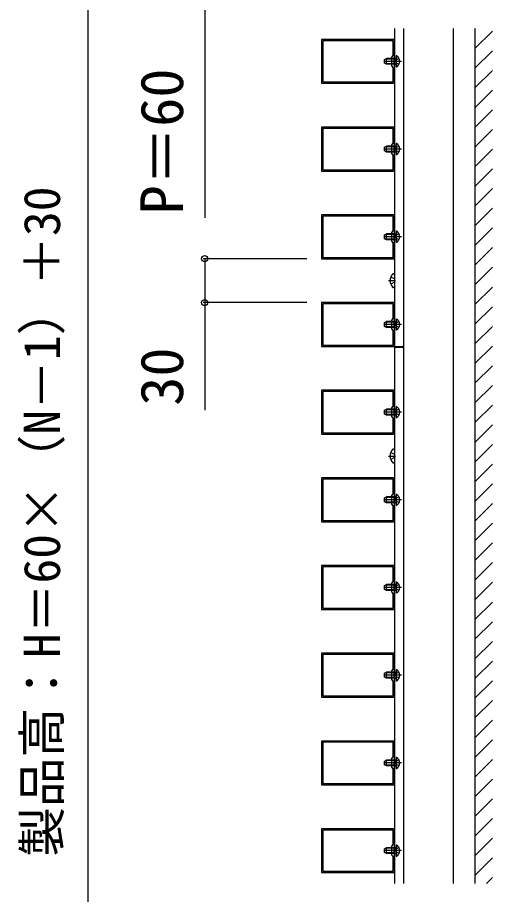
# Model space of a CAD drawing. Units: millimetres, scale not verified. Extents: x -1750 to 1750, y -2608 to 2592.
# Drawn here: x -243 to 82, y 696 to 1296 of the extents above; entities that cross this region are included whole.
import ezdxf
from ezdxf.enums import TextEntityAlignment as Align

# ---------------------------------------------------------------- set-up
doc = ezdxf.new("R2010")
doc.units = ezdxf.units.MM
doc.header["$LTSCALE"] = 14
for name, color, linetype in [('0-3_YKK_11', 7, 'Continuous'), ('0-4_YKK_12', 2, 'Continuous'), ('0-5_YKK_13', 4, 'Continuous'), ('0-6_YKK_D', 6, 'Continuous'), ('0-8_YSS_K', 3, 'Continuous')]:
    doc.layers.add(name, color=color, linetype=linetype)
doc.styles.add('ＭＳ ゴシック', font='')
doc.styles.get('ＭＳ ゴシック').set_extended_font_data('MS Gothic')

msp = doc.modelspace()

# ---------------------------------------------------------------- linework, layer by layer
at = {"layer": '0-3_YKK_11'}
for points in [[(-35, 1251.5), (15, 1251.5), (15, 1281.5), (-35, 1281.5)], [(-34.1, 1252.4), (14.1, 1252.4), (14.1, 1262.4), (13, 1263.5), (13, 1266.04), (13.12, 1266.23), (13.12, 1266.77), (13, 1266.96), (13, 1269.5), (14.1, 1270.6), (14.1, 1280.6), (-34.1, 1280.6)], [(-35, 1191.5), (15, 1191.5), (15, 1221.5), (-35, 1221.5)], [(-34.1, 1192.4), (14.1, 1192.4), (14.1, 1202.4), (13, 1203.5), (13, 1206.04), (13.12, 1206.23), (13.12, 1206.77), (13, 1206.96), (13, 1209.5), (14.1, 1210.6), (14.1, 1220.6), (-34.1, 1220.6)], [(-35, 1131.5), (15, 1131.5), (15, 1161.5), (-35, 1161.5)], [(-34.1, 1132.4), (14.1, 1132.4), (14.1, 1142.4), (13, 1143.5), (13, 1146.04), (13.12, 1146.23), (13.12, 1146.77), (13, 1146.96), (13, 1149.5), (14.1, 1150.6), (14.1, 1160.6), (-34.1, 1160.6)], [(-35, 1071.5), (15, 1071.5), (15, 1101.5), (-35, 1101.5)], [(-34.1, 1072.4), (14.1, 1072.4), (14.1, 1082.4), (13, 1083.5), (13, 1086.04), (13.12, 1086.23), (13.12, 1086.77), (13, 1086.96), (13, 1089.5), (14.1, 1090.6), (14.1, 1100.6), (-34.1, 1100.6)], [(-35, 1011.5), (15, 1011.5), (15, 1041.5), (-35, 1041.5)], [(-34.1, 1012.4), (14.1, 1012.4), (14.1, 1022.4), (13, 1023.5), (13, 1026.04), (13.12, 1026.23), (13.12, 1026.77), (13, 1026.96), (13, 1029.5), (14.1, 1030.6), (14.1, 1040.6), (-34.1, 1040.6)], [(-35, 951.5), (15, 951.5), (15, 981.5), (-35, 981.5)], [(-34.1, 952.4), (14.1, 952.4), (14.1, 962.4), (13, 963.5), (13, 966.04), (13.12, 966.23), (13.12, 966.77), (13, 966.96), (13, 969.5), (14.1, 970.6), (14.1, 980.6), (-34.1, 980.6)], [(-35, 891.5), (15, 891.5), (15, 921.5), (-35, 921.5)], [(-34.1, 892.4), (14.1, 892.4), (14.1, 902.4), (13, 903.5), (13, 906.04), (13.12, 906.23), (13.12, 906.77), (13, 906.96), (13, 909.5), (14.1, 910.6), (14.1, 920.6), (-34.1, 920.6)], [(-35, 831.5), (15, 831.5), (15, 861.5), (-35, 861.5)], [(-34.1, 832.4), (14.1, 832.4), (14.1, 842.4), (13, 843.5), (13, 846.04), (13.12, 846.23), (13.12, 846.77), (13, 846.96), (13, 849.5), (14.1, 850.6), (14.1, 860.6), (-34.1, 860.6)], [(-35, 771.5), (15, 771.5), (15, 801.5), (-35, 801.5)], [(-34.1, 772.4), (14.1, 772.4), (14.1, 782.4), (13, 783.5), (13, 786.04), (13.12, 786.23), (13.12, 786.77), (13, 786.96), (13, 789.5), (14.1, 790.6), (14.1, 800.6), (-34.1, 800.6)], [(-35, 711.5), (15, 711.5), (15, 741.5), (-35, 741.5)], [(-34.1, 712.4), (14.1, 712.4), (14.1, 722.4), (13, 723.5), (13, 726.04), (13.12, 726.23), (13.12, 726.77), (13, 726.96), (13, 729.5), (14.1, 730.6), (14.1, 740.6), (-34.1, 740.6)]]:
    msp.add_lwpolyline(points, close=True, dxfattribs=at)
at = {"layer": '0-4_YKK_12'}
for p, q in [((15, 1289), (15, 704)), ((21, 1289), (21, 704)), ((55, 1289), (55, 704)), ((15, 1071.5), (21, 1071.5)), ((15, 1070.9), (21, 1070.9))]:
    msp.add_line(p, q, dxfattribs=at)
at = {"layer": '0-5_YKK_13'}
for p, q in [((19.6, 1266.5), (7.61, 1266.5)), ((8.1, 1267.8), (9.5, 1268.5)), ((8.1, 1265.2), (8.1, 1267.8)), ((14.7, 1268.12), (8.74, 1268.12)), ((14.7, 1268.5), (9.5, 1268.5)), ((9.5, 1264.5), (9.5, 1268.5)), ((14.7, 1264.5), (14.7, 1268.5)), ((14.7, 1268.5), (15.51, 1268.36)), ((14.7, 1268.12), (15.72, 1268.36)), ((15.64, 1266.5), (16.25, 1267.64)), ((15.64, 1266.5), (16.25, 1265.35)), ((16.1, 1270.1), (16.1, 1262.9)), ((18.07, 1268.55), (16.25, 1267.64)), ((9.5, 1264.5), (8.1, 1265.2)), ((14.7, 1264.88), (8.74, 1264.88)), ((14.7, 1264.5), (9.5, 1264.5)), ((14.7, 1264.88), (15.72, 1264.64)), ((14.7, 1264.5), (15.51, 1264.64)), ((18.07, 1264.45), (16.25, 1265.35)), ((19.6, 1206.5), (7.61, 1206.5)), ((8.1, 1207.8), (9.5, 1208.5)), ((8.1, 1205.2), (8.1, 1207.8)), ((14.7, 1208.12), (8.74, 1208.12)), ((14.7, 1208.5), (9.5, 1208.5)), ((9.5, 1204.5), (9.5, 1208.5)), ((14.7, 1204.5), (14.7, 1208.5)), ((14.7, 1208.5), (15.51, 1208.36)), ((14.7, 1208.12), (15.72, 1208.36)), ((15.64, 1206.5), (16.25, 1207.64)), ((15.64, 1206.5), (16.25, 1205.35)), ((16.1, 1210.1), (16.1, 1202.9)), ((18.07, 1208.55), (16.25, 1207.64)), ((9.5, 1204.5), (8.1, 1205.2)), ((14.7, 1204.88), (8.74, 1204.88)), ((14.7, 1204.5), (9.5, 1204.5)), ((14.7, 1204.88), (15.72, 1204.64)), ((14.7, 1204.5), (15.51, 1204.64)), ((18.07, 1204.45), (16.25, 1205.35)), ((19.6, 1146.5), (7.61, 1146.5)), ((8.1, 1147.8), (9.5, 1148.5)), ((8.1, 1145.2), (8.1, 1147.8)), ((14.7, 1148.12), (8.74, 1148.12)), ((14.7, 1148.5), (9.5, 1148.5)), ((9.5, 1144.5), (9.5, 1148.5)), ((14.7, 1144.5), (14.7, 1148.5)), ((14.7, 1148.5), (15.51, 1148.36)), ((14.7, 1148.12), (15.72, 1148.36)), ((15.64, 1146.5), (16.25, 1147.64)), ((15.64, 1146.5), (16.25, 1145.35)), ((16.1, 1150.1), (16.1, 1142.9)), ((18.07, 1148.55), (16.25, 1147.64)), ((9.5, 1144.5), (8.1, 1145.2)), ((14.7, 1144.88), (8.74, 1144.88)), ((14.7, 1144.5), (9.5, 1144.5)), ((14.7, 1144.88), (15.72, 1144.64)), ((14.7, 1144.5), (15.51, 1144.64)), ((18.07, 1144.45), (16.25, 1145.35)), ((10.9, 1116.5), (15.6, 1116.5)), ((15, 1117.63), (12.34, 1118.95)), ((14.14, 1121.23), (14.3, 1121.23)), ((15, 1120.53), (15, 1112.46)), ((15, 1115.37), (12.34, 1114.05)), ((14.14, 1111.76), (14.3, 1111.76)), ((19.6, 1086.5), (7.61, 1086.5)), ((8.1, 1087.8), (9.5, 1088.5)), ((8.1, 1085.2), (8.1, 1087.8)), ((14.7, 1088.12), (8.74, 1088.12)), ((14.7, 1088.5), (9.5, 1088.5)), ((9.5, 1084.5), (9.5, 1088.5)), ((14.7, 1084.5), (14.7, 1088.5)), ((14.7, 1088.5), (15.51, 1088.36)), ((14.7, 1088.12), (15.72, 1088.36)), ((15.64, 1086.5), (16.25, 1087.64)), ((15.64, 1086.5), (16.25, 1085.35)), ((16.1, 1090.1), (16.1, 1082.9)), ((18.07, 1088.55), (16.25, 1087.64)), ((9.5, 1084.5), (8.1, 1085.2)), ((14.7, 1084.88), (8.74, 1084.88)), ((14.7, 1084.5), (9.5, 1084.5)), ((14.7, 1084.88), (15.72, 1084.64)), ((14.7, 1084.5), (15.51, 1084.64)), ((18.07, 1084.45), (16.25, 1085.35)), ((19.6, 1026.5), (7.61, 1026.5)), ((8.1, 1027.8), (9.5, 1028.5)), ((8.1, 1025.2), (8.1, 1027.8)), ((14.7, 1028.12), (8.74, 1028.12)), ((14.7, 1028.5), (9.5, 1028.5)), ((9.5, 1024.5), (9.5, 1028.5)), ((14.7, 1024.5), (14.7, 1028.5)), ((14.7, 1028.5), (15.51, 1028.36)), ((14.7, 1028.12), (15.72, 1028.36)), ((15.64, 1026.5), (16.25, 1027.64)), ((15.64, 1026.5), (16.25, 1025.35)), ((16.1, 1030.1), (16.1, 1022.9)), ((18.07, 1028.55), (16.25, 1027.64)), ((9.5, 1024.5), (8.1, 1025.2)), ((14.7, 1024.88), (8.74, 1024.88)), ((14.7, 1024.5), (9.5, 1024.5)), ((14.7, 1024.88), (15.72, 1024.64)), ((14.7, 1024.5), (15.51, 1024.64)), ((18.07, 1024.45), (16.25, 1025.35)), ((10.9, 996.5), (15.6, 996.5)), ((15, 997.63), (12.34, 998.95)), ((14.14, 1001.23), (14.3, 1001.23)), ((15, 1000.53), (15, 992.46)), ((15, 995.37), (12.34, 994.05)), ((14.14, 991.76), (14.3, 991.76)), ((19.6, 966.5), (7.61, 966.5)), ((8.1, 967.8), (9.5, 968.5)), ((8.1, 965.2), (8.1, 967.8)), ((14.7, 968.12), (8.74, 968.12)), ((14.7, 968.5), (9.5, 968.5)), ((9.5, 964.5), (9.5, 968.5)), ((14.7, 964.5), (14.7, 968.5)), ((14.7, 968.5), (15.51, 968.36)), ((14.7, 968.12), (15.72, 968.36)), ((15.64, 966.5), (16.25, 967.64)), ((15.64, 966.5), (16.25, 965.35)), ((16.1, 970.1), (16.1, 962.9)), ((18.07, 968.55), (16.25, 967.64)), ((9.5, 964.5), (8.1, 965.2)), ((14.7, 964.88), (8.74, 964.88)), ((14.7, 964.5), (9.5, 964.5)), ((14.7, 964.88), (15.72, 964.64)), ((14.7, 964.5), (15.51, 964.64)), ((18.07, 964.45), (16.25, 965.35)), ((19.6, 906.5), (7.61, 906.5)), ((8.1, 907.8), (9.5, 908.5)), ((8.1, 905.2), (8.1, 907.8)), ((14.7, 908.12), (8.74, 908.12)), ((14.7, 908.5), (9.5, 908.5)), ((9.5, 904.5), (9.5, 908.5)), ((14.7, 904.5), (14.7, 908.5)), ((14.7, 908.5), (15.51, 908.36)), ((14.7, 908.12), (15.72, 908.36)), ((15.64, 906.5), (16.25, 907.64)), ((15.64, 906.5), (16.25, 905.35)), ((16.1, 910.1), (16.1, 902.9)), ((18.07, 908.55), (16.25, 907.64)), ((9.5, 904.5), (8.1, 905.2)), ((14.7, 904.88), (8.74, 904.88)), ((14.7, 904.5), (9.5, 904.5)), ((14.7, 904.88), (15.72, 904.64)), ((14.7, 904.5), (15.51, 904.64)), ((18.07, 904.45), (16.25, 905.35)), ((19.6, 846.5), (7.61, 846.5)), ((8.1, 847.8), (9.5, 848.5)), ((8.1, 845.2), (8.1, 847.8)), ((14.7, 848.12), (8.74, 848.12)), ((14.7, 848.5), (9.5, 848.5)), ((9.5, 844.5), (9.5, 848.5)), ((14.7, 844.5), (14.7, 848.5)), ((14.7, 848.5), (15.51, 848.36)), ((14.7, 848.12), (15.72, 848.36)), ((15.64, 846.5), (16.25, 847.64)), ((15.64, 846.5), (16.25, 845.35)), ((16.1, 850.1), (16.1, 842.9)), ((18.07, 848.55), (16.25, 847.64)), ((9.5, 844.5), (8.1, 845.2)), ((14.7, 844.88), (8.74, 844.88)), ((14.7, 844.5), (9.5, 844.5)), ((14.7, 844.88), (15.72, 844.64)), ((14.7, 844.5), (15.51, 844.64)), ((18.07, 844.45), (16.25, 845.35)), ((19.6, 786.5), (7.61, 786.5)), ((8.1, 787.8), (9.5, 788.5)), ((8.1, 785.2), (8.1, 787.8)), ((14.7, 788.12), (8.74, 788.12)), ((14.7, 788.5), (9.5, 788.5)), ((9.5, 784.5), (9.5, 788.5)), ((14.7, 784.5), (14.7, 788.5)), ((14.7, 788.5), (15.51, 788.36)), ((14.7, 788.12), (15.72, 788.36)), ((15.64, 786.5), (16.25, 787.64)), ((15.64, 786.5), (16.25, 785.35)), ((16.1, 790.1), (16.1, 782.9)), ((18.07, 788.55), (16.25, 787.64)), ((9.5, 784.5), (8.1, 785.2)), ((14.7, 784.88), (8.74, 784.88)), ((14.7, 784.5), (9.5, 784.5)), ((14.7, 784.88), (15.72, 784.64)), ((14.7, 784.5), (15.51, 784.64)), ((18.07, 784.45), (16.25, 785.35)), ((19.6, 726.5), (7.61, 726.5)), ((8.1, 727.8), (9.5, 728.5)), ((8.1, 725.2), (8.1, 727.8)), ((14.7, 728.12), (8.74, 728.12)), ((14.7, 728.5), (9.5, 728.5)), ((9.5, 724.5), (9.5, 728.5)), ((14.7, 724.5), (14.7, 728.5)), ((14.7, 728.5), (15.51, 728.36)), ((14.7, 728.12), (15.72, 728.36)), ((15.64, 726.5), (16.25, 727.64)), ((15.64, 726.5), (16.25, 725.35)), ((16.1, 730.1), (16.1, 722.9)), ((18.07, 728.55), (16.25, 727.64)), ((9.5, 724.5), (8.1, 725.2)), ((14.7, 724.88), (8.74, 724.88)), ((14.7, 724.5), (9.5, 724.5)), ((14.7, 724.88), (15.72, 724.64)), ((14.7, 724.5), (15.51, 724.64)), ((18.07, 724.45), (16.25, 725.35))]:
    msp.add_line(p, q, dxfattribs=at)
for centre, radius, start, end in [((15.6, 1268.85), 0.5, 259.90904, 0), ((16.25, 1270.1), 0.154, 62.71904, 180), ((14.4, 1266.5), 4.2, 297.28096, 62.71904), ((15.6, 1264.15), 0.5, 0, 100.09096), ((16.25, 1262.9), 0.154, 180, 297.28096), ((15.6, 1208.85), 0.5, 259.90904, 0), ((16.25, 1210.1), 0.154, 62.71904, 180), ((14.4, 1206.5), 4.2, 297.28096, 62.71904), ((15.6, 1204.15), 0.5, 0, 100.09096), ((16.25, 1202.9), 0.154, 180, 297.28096), ((15.6, 1148.85), 0.5, 259.90904, 0), ((16.25, 1150.1), 0.154, 62.71904, 180), ((14.4, 1146.5), 4.2, 297.28096, 62.71904), ((15.6, 1144.15), 0.5, 0, 100.09096), ((16.25, 1142.9), 0.154, 180, 297.28096), ((18.9, 1116.5), 7, 140.87645, 180), ((18.9, 1116.5), 7, 180, 219.12355), ((14.14, 1120.37), 0.862, 90, 140.87645), ((14.3, 1120.53), 0.7, 0, 90), ((14.14, 1112.63), 0.862, 219.12355, 270), ((14.3, 1112.46), 0.7, 270, 0), ((15.6, 1088.85), 0.5, 259.90904, 0), ((16.25, 1090.1), 0.154, 62.71904, 180), ((14.4, 1086.5), 4.2, 297.28096, 62.71904), ((15.6, 1084.15), 0.5, 0, 100.09096), ((16.25, 1082.9), 0.154, 180, 297.28096), ((15.6, 1028.85), 0.5, 259.90904, 0), ((16.25, 1030.1), 0.154, 62.71904, 180), ((14.4, 1026.5), 4.2, 297.28096, 62.71904), ((15.6, 1024.15), 0.5, 0, 100.09096), ((16.25, 1022.9), 0.154, 180, 297.28096), ((18.9, 996.5), 7, 140.87645, 180), ((18.9, 996.5), 7, 180, 219.12355), ((14.14, 1000.37), 0.862, 90, 140.87645), ((14.3, 1000.53), 0.7, 0, 90), ((14.14, 992.63), 0.862, 219.12355, 270), ((14.3, 992.46), 0.7, 270, 0), ((15.6, 968.85), 0.5, 259.90904, 0), ((16.25, 970.1), 0.154, 62.71904, 180), ((14.4, 966.5), 4.2, 297.28096, 62.71904), ((15.6, 964.15), 0.5, 0, 100.09096), ((16.25, 962.9), 0.154, 180, 297.28096), ((15.6, 908.85), 0.5, 259.90904, 0), ((16.25, 910.1), 0.154, 62.71904, 180), ((14.4, 906.5), 4.2, 297.28096, 62.71904), ((15.6, 904.15), 0.5, 0, 100.09096), ((16.25, 902.9), 0.154, 180, 297.28096), ((15.6, 848.85), 0.5, 259.90904, 0), ((16.25, 850.1), 0.154, 62.71904, 180), ((14.4, 846.5), 4.2, 297.28096, 62.71904), ((15.6, 844.15), 0.5, 0, 100.09096), ((16.25, 842.9), 0.154, 180, 297.28096), ((15.6, 788.85), 0.5, 259.90904, 0), ((16.25, 790.1), 0.154, 62.71904, 180), ((14.4, 786.5), 4.2, 297.28096, 62.71904), ((15.6, 784.15), 0.5, 0, 100.09096), ((16.25, 782.9), 0.154, 180, 297.28096), ((15.6, 728.85), 0.5, 259.90904, 0), ((16.25, 730.1), 0.154, 62.71904, 180), ((14.4, 726.5), 4.2, 297.28096, 62.71904), ((15.6, 724.15), 0.5, 0, 100.09096), ((16.25, 722.9), 0.154, 180, 297.28096)]:
    msp.add_arc(centre, radius, start, end, dxfattribs=at)
at = {"layer": '0-6_YKK_D'}
for p, q in [((-195, 1606.5), (-195, 446.5)), ((-45, 1131.5), (-116, 1131.5)), ((-45, 1101.5), (-116, 1101.5))]:
    msp.add_line(p, q, dxfattribs=at)
for points in [[(-115, 1386.5), (-115, 1326.5), (-115, 1159.41)], [(-115, 1131.5), (-115, 1101.5), (-115, 1027.82)]]:
    msp.add_lwpolyline(points, dxfattribs=at)
for centre in [(-115, 1131.5), (-115, 1101.5)]:
    msp.add_circle(centre, 2.12, dxfattribs=at)
at = {"layer": '0-8_YSS_K'}
for p, q in [((70, 1289), (70, 704)), ((70, 1288.72), (70.28, 1289)), ((70, 1275.24), (82, 1287.24)), ((70, 1261.77), (82, 1273.77)), ((70, 1248.3), (82, 1260.3)), ((70, 1234.83), (82, 1246.83)), ((70, 1221.36), (82, 1233.36)), ((70, 1207.89), (82, 1219.89)), ((70, 1194.42), (82, 1206.42)), ((70, 1180.95), (82, 1192.95)), ((70, 1167.48), (82, 1179.48)), ((70, 1154.01), (82, 1166.01)), ((70, 1140.54), (82, 1152.54)), ((70, 1127.07), (82, 1139.07)), ((70, 1113.6), (82, 1125.6)), ((70, 1100.13), (82, 1112.13)), ((70, 1086.66), (82, 1098.66)), ((70, 1073.19), (82, 1085.19)), ((70, 1059.72), (82, 1071.72)), ((70, 1046.25), (82, 1058.25)), ((70, 1032.78), (82, 1044.78)), ((70, 1019.31), (82, 1031.31)), ((70, 1005.84), (82, 1017.84)), ((70, 992.37), (82, 1004.37)), ((70, 978.9), (82, 990.9)), ((70, 965.43), (82, 977.43)), ((70, 951.96), (82, 963.96)), ((70, 938.49), (82, 950.49)), ((70, 925.01), (82, 937.01)), ((70, 911.54), (82, 923.54)), ((70, 898.07), (82, 910.07)), ((70, 884.6), (82, 896.6)), ((70, 871.13), (82, 883.13)), ((70, 857.66), (82, 869.66)), ((70, 844.19), (82, 856.19)), ((70, 830.72), (82, 842.72)), ((70, 817.25), (82, 829.25)), ((70, 803.78), (82, 815.78)), ((70, 790.31), (82, 802.31)), ((70, 776.84), (82, 788.84)), ((70, 763.37), (82, 775.37)), ((70, 749.9), (82, 761.9)), ((70, 736.43), (82, 748.43)), ((70, 722.96), (82, 734.96)), ((70, 709.49), (82, 721.49)), ((77.98, 704), (82, 708.02))]:
    msp.add_line(p, q, dxfattribs=at)

# ---------------------------------------------------------------- texts
at = {"layer": '0-6_YKK_D', "style": 'ＭＳ ゴシック'}
for s, height, p in [('P＝60', 29.33, (-121, 1161.77)), ('製品高：H＝60×（N－1）＋30', 24.93, (-206.6, 722.24)), ('30', 29.33, (-121, 1030.86))]:
    msp.add_text(s, height=height, rotation=90, dxfattribs=at).set_placement(p, align=Align.BOTTOM_LEFT)

doc.saveas('drawing.dxf')
